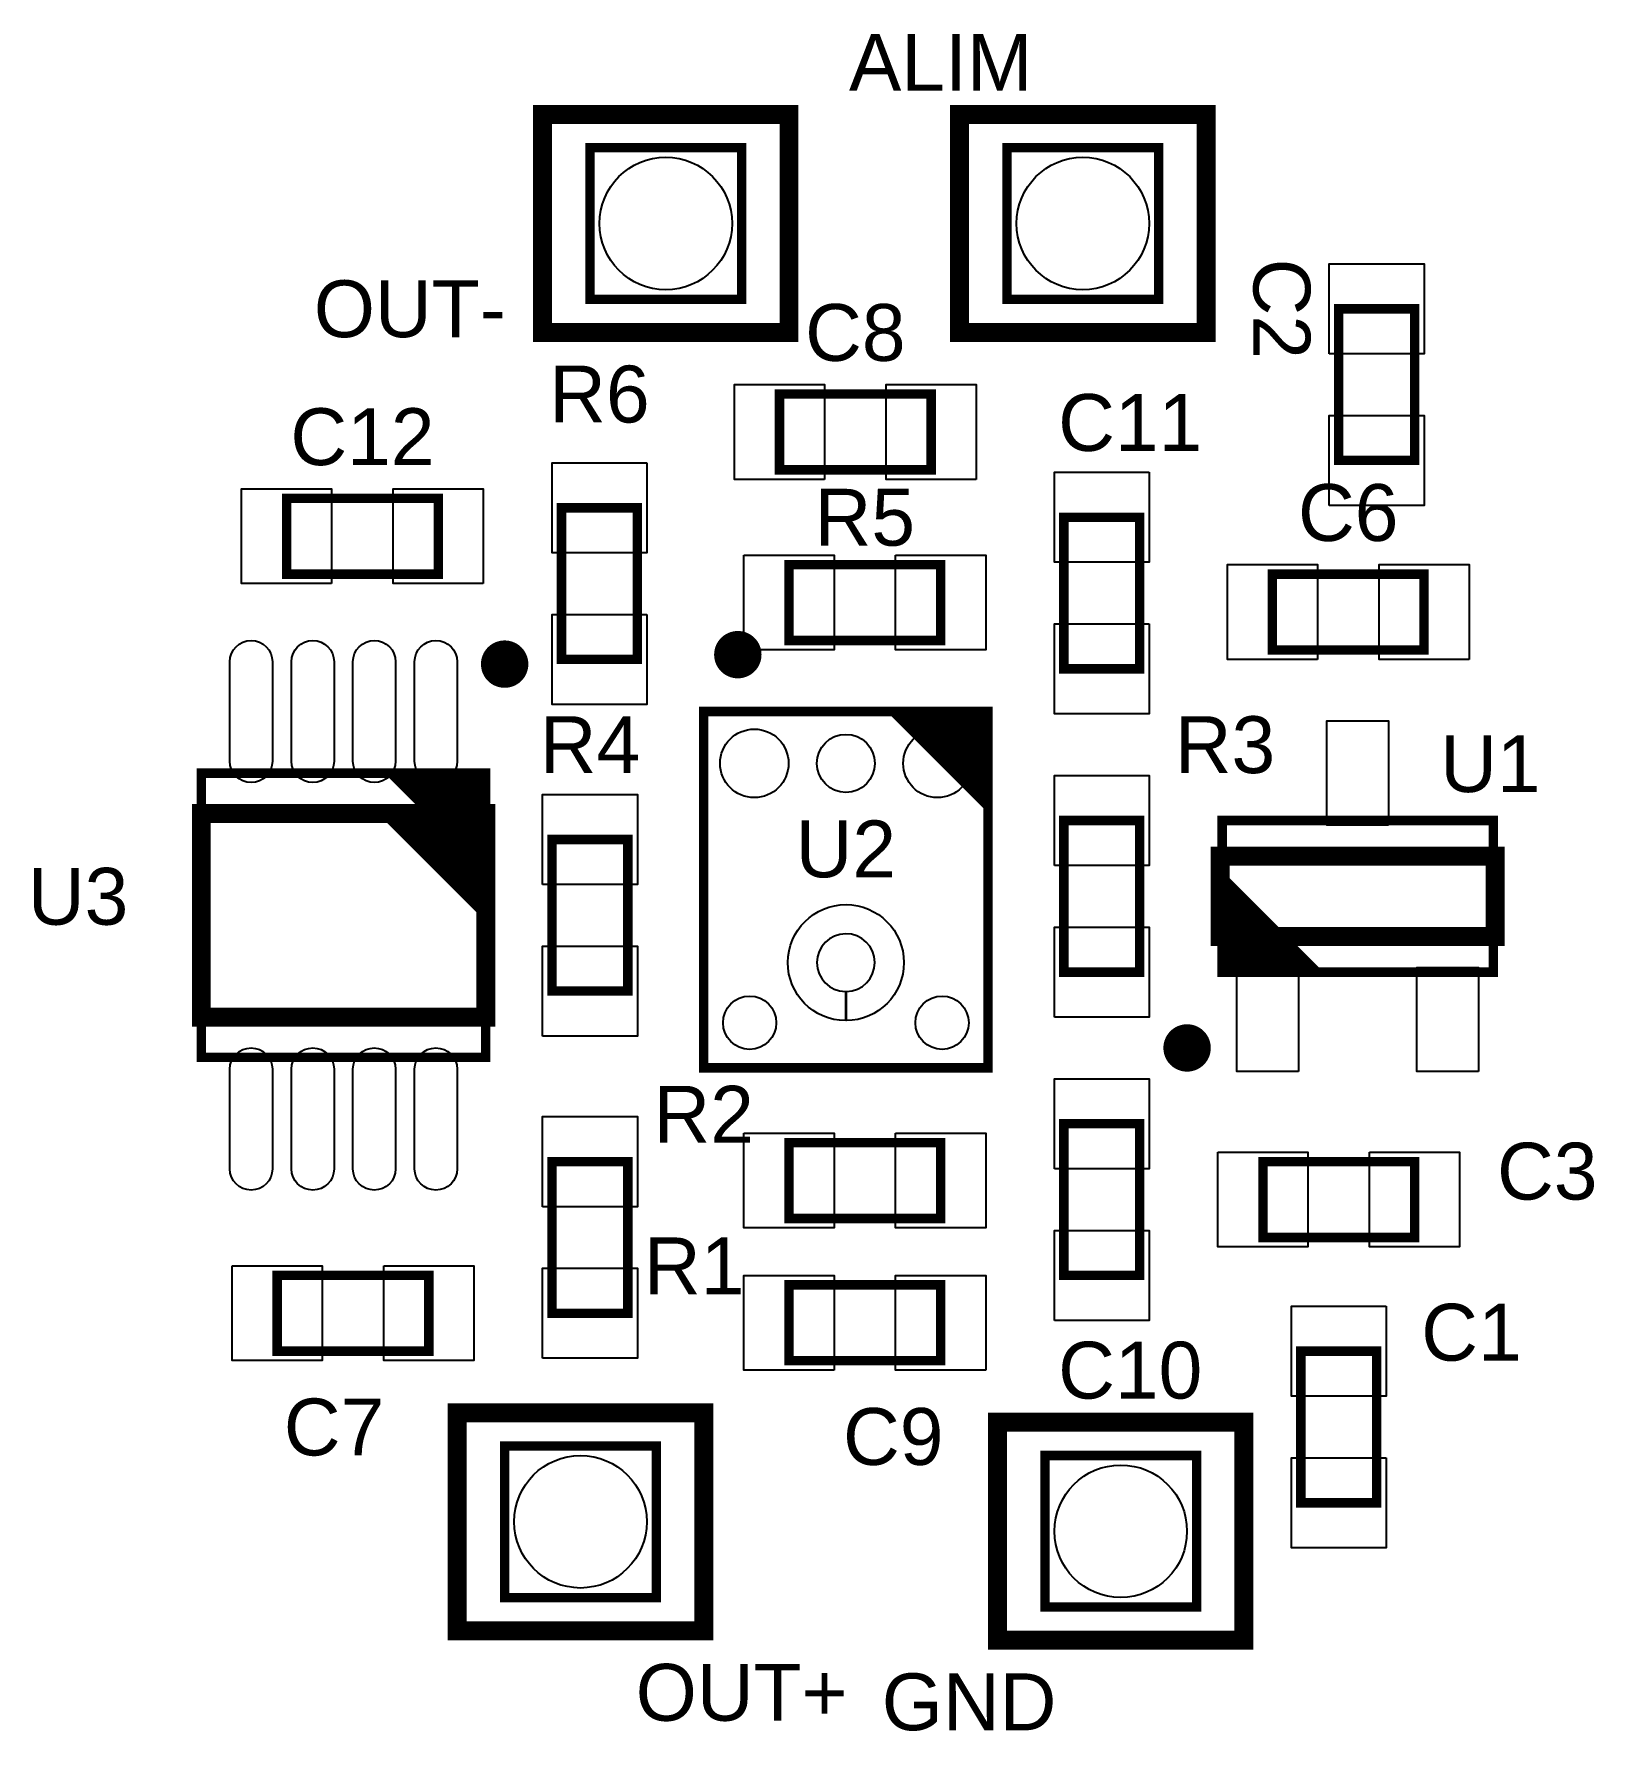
# Model space of a CAD drawing. Extents: x -8.6 to 7.9, y -8.1 to 9.8.
import ezdxf
from ezdxf.enums import TextEntityAlignment as Align

# ---------------------------------------------------------------- set-up
doc = ezdxf.new("R2010")
doc.units = 0
for name, color, linetype in [('MA_AUTOSILK_TOP', 1, 'CONTINUOUS'), ('PG_ASSEMBLY_TOP', 111, 'CONTINUOUS'), ('PG_SILKSCREEN_TOP', 85, 'CONTINUOUS'), ('PIN_TOP', 12, 'CONTINUOUS'), ('RD_SILKSCREEN_TOP', 142, 'CONTINUOUS')]:
    doc.layers.add(name, color=color, linetype=linetype)

msp = doc.modelspace()

# ---------------------------------------------------------------- linework, layer by layer
at = {"layer": 'MA_AUTOSILK_TOP', "const_width": 0.2}
for points in [[(-3.2, 8.95), (-0.6, 8.95), (-0.6, 6.65), (-3.2, 6.65), (-3.2, 8.95)], [(1.2, 8.95), (3.8, 8.95), (3.8, 6.65), (1.2, 6.65), (1.2, 8.95)], [(-6.8, 1.575), (-3.8, 1.575), (-3.8, -0.575), (-6.8, -0.575), (-6.8, 1.575)], [(-3.8, 0.575), (-4.8, 1.575)], [(-3.8, 0.775), (-4.6, 1.575)], [(-3.8, 0.975), (-4.4, 1.575)], [(-3.8, 1.175), (-4.2, 1.575)], [(-3.8, 1.375), (-4, 1.575)], [(6.85, 0.275), (3.95, 0.275), (3.95, 1.125), (6.85, 1.125), (6.85, 0.275)], [(-1.5, -7.05), (-4.1, -7.05), (-4.1, -4.75), (-1.5, -4.75), (-1.5, -7.05)], [(4.2, -7.15), (1.6, -7.15), (1.6, -4.85), (4.2, -4.85), (4.2, -7.15)]]:
    msp.add_lwpolyline(points, dxfattribs=at)
at = {"layer": 'MA_AUTOSILK_TOP', "const_width": 0.25}
for points in [[(-3.6, 3.275, 0.414214), (-3.725, 3.15)], [(-3.725, 3.15, 0.414214), (-3.6, 3.025)], [(-3.475, 3.15, 0.414214), (-3.6, 3.275)], [(-3.6, 3.025, 0.414214), (-3.475, 3.15)], [(3.6, -0.775, 0.414214), (3.475, -0.9)], [(3.725, -0.9, 0.414214), (3.6, -0.775)], [(3.475, -0.9, 0.414214), (3.6, -1.025)], [(3.6, -1.025, 0.414214), (3.725, -0.9)]]:
    msp.add_lwpolyline(points, format="xyb", dxfattribs=at)
at = {"layer": 'PG_ASSEMBLY_TOP', "const_width": 0.1}
for points in [[(-3.195, 8.945), (-0.605, 8.945), (-0.605, 6.655), (-3.195, 6.655), (-3.195, 8.945)], [(1.205, 8.945), (3.795, 8.945), (3.795, 6.655), (1.205, 6.655), (1.205, 8.945)], [(-2.7, 8.6), (-1.1, 8.6), (-1.1, 7), (-2.7, 7), (-2.7, 8.6)], [(1.7, 8.6), (3.3, 8.6), (3.3, 7), (1.7, 7), (1.7, 8.6)], [(5.2, 6.9), (6, 6.9), (6, 5.3), (5.2, 5.3), (5.2, 6.9)], [(-0.7, 5.2), (-0.7, 6), (0.9, 6), (0.9, 5.2), (-0.7, 5.2)], [(-5.9, 4.1), (-5.9, 4.9), (-4.3, 4.9), (-4.3, 4.1), (-5.9, 4.1)], [(-2.2, 3.2), (-3, 3.2), (-3, 4.8), (-2.2, 4.8), (-2.2, 3.2)], [(3.1, 3.1), (2.3, 3.1), (2.3, 4.7), (3.1, 4.7), (3.1, 3.1)], [(1, 4.2), (1, 3.4), (-0.6, 3.4), (-0.6, 4.2), (1, 4.2)], [(4.5, 3.3), (4.5, 4.1), (6.1, 4.1), (6.1, 3.3), (4.5, 3.3)], [(-1.5, 2.65), (1.5, 2.65), (1.5, -1.11), (-1.5, -1.11), (-1.5, 2.65)], [(1.5, 1.65), (0.5, 2.65)], [(1.5, 1.75), (0.6, 2.65)], [(1.5, 1.85), (0.7, 2.65)], [(1.5, 1.95), (0.8, 2.65)], [(1.5, 2.05), (0.9, 2.65)], [(1.5, 2.15), (1, 2.65)], [(1.5, 2.25), (1.1, 2.65)], [(1.5, 2.35), (1.2, 2.65)], [(1.5, 2.45), (1.3, 2.65)], [(1.5, 2.55), (1.4, 2.65)], [(-6.8, 2), (-3.8, 2), (-3.8, -1), (-6.8, -1), (-6.8, 2)], [(-3.8, 1), (-4.8, 2)], [(-3.8, 1.1), (-4.7, 2)], [(-3.8, 1.2), (-4.6, 2)], [(-3.8, 1.3), (-4.5, 2)], [(-3.8, 1.4), (-4.4, 2)], [(-3.8, 1.5), (-4.3, 2)], [(-3.8, 1.6), (-4.2, 2)], [(-3.8, 1.7), (-4.1, 2)], [(-3.8, 1.8), (-4, 2)], [(-3.8, 1.9), (-3.9, 2)], [(2.3, 1.5), (3.1, 1.5), (3.1, -0.1), (2.3, -0.1), (2.3, 1.5)], [(6.83, -0.1), (3.97, -0.1), (3.97, 1.5), (6.83, 1.5), (6.83, -0.1)], [(-3.1, 1.3), (-2.3, 1.3), (-2.3, -0.3), (-3.1, -0.3), (-3.1, 1.3)], [(3.97, 0.9), (4.97, -0.1)], [(3.97, 0.8), (4.87, -0.1)], [(3.97, 0.7), (4.77, -0.1)], [(3.97, 0.6), (4.67, -0.1)], [(3.97, 0.5), (4.57, -0.1)], [(3.97, 0.4), (4.47, -0.1)], [(3.97, 0.3), (4.37, -0.1)], [(3.97, 0.2), (4.27, -0.1)], [(3.97, 0.1), (4.17, -0.1)], [(3.97, 0), (4.07, -0.1)], [(2.3, -1.7), (3.1, -1.7), (3.1, -3.3), (2.3, -3.3), (2.3, -1.7)], [(1, -1.9), (1, -2.7), (-0.6, -2.7), (-0.6, -1.9), (1, -1.9)], [(-3.1, -2.1), (-2.3, -2.1), (-2.3, -3.7), (-3.1, -3.7), (-3.1, -2.1)], [(6, -2.1), (6, -2.9), (4.4, -2.9), (4.4, -2.1), (6, -2.1)], [(-4.4, -3.3), (-4.4, -4.1), (-6, -4.1), (-6, -3.3), (-4.4, -3.3)], [(-0.6, -4.2), (-0.6, -3.4), (1, -3.4), (1, -4.2), (-0.6, -4.2)], [(5.6, -5.7), (4.8, -5.7), (4.8, -4.1), (5.6, -4.1), (5.6, -5.7)], [(-1.505, -7.045), (-4.095, -7.045), (-4.095, -4.755), (-1.505, -4.755), (-1.505, -7.045)], [(4.195, -7.145), (1.605, -7.145), (1.605, -4.855), (4.195, -4.855), (4.195, -7.145)], [(-2, -6.7), (-3.6, -6.7), (-3.6, -5.1), (-2, -5.1), (-2, -6.7)], [(3.7, -6.8), (2.1, -6.8), (2.1, -5.2), (3.7, -5.2), (3.7, -6.8)]]:
    msp.add_lwpolyline(points, dxfattribs=at)
at = {"layer": 'PG_SILKSCREEN_TOP', "const_width": 0.2}
for points in [[(-3.2, 8.95), (-0.6, 8.95), (-0.6, 6.65), (-3.2, 6.65), (-3.2, 8.95)], [(1.2, 8.95), (3.8, 8.95), (3.8, 6.65), (1.2, 6.65), (1.2, 8.95)], [(-6.8, 1.575), (-3.8, 1.575), (-3.8, -0.575), (-6.8, -0.575), (-6.8, 1.575)], [(-3.8, 0.575), (-4.8, 1.575)], [(-3.8, 0.775), (-4.6, 1.575)], [(-3.8, 0.975), (-4.4, 1.575)], [(-3.8, 1.175), (-4.2, 1.575)], [(-3.8, 1.375), (-4, 1.575)], [(6.85, 0.275), (3.95, 0.275), (3.95, 1.125), (6.85, 1.125), (6.85, 0.275)], [(-1.5, -7.05), (-4.1, -7.05), (-4.1, -4.75), (-1.5, -4.75), (-1.5, -7.05)], [(4.2, -7.15), (1.6, -7.15), (1.6, -4.85), (4.2, -4.85), (4.2, -7.15)]]:
    msp.add_lwpolyline(points, dxfattribs=at)
at = {"layer": 'PG_SILKSCREEN_TOP', "const_width": 0.25}
for points in [[(-1.015, 3.25, 1), (-1.265, 3.25, 1), (-1.015, 3.25)], [(-3.475, 3.15, 1), (-3.725, 3.15, 1), (-3.475, 3.15)], [(3.725, -0.9, 1), (3.475, -0.9, 1), (3.725, -0.9)]]:
    msp.add_lwpolyline(points, format="xyb", dxfattribs=at)
at = {"layer": 'PIN_TOP'}
for points in [[(5.1, 6.425), (5.1, 7.375), (6.1, 7.375), (6.1, 6.425)], [(-0.225, 5.1), (-1.175, 5.1), (-1.175, 6.1), (-0.225, 6.1)], [(1.375, 5.1), (0.425, 5.1), (0.425, 6.1), (1.375, 6.1)], [(5.1, 4.825), (5.1, 5.775), (6.1, 5.775), (6.1, 4.825)], [(-2.1, 5.275), (-2.1, 4.325), (-3.1, 4.325), (-3.1, 5.275)], [(3.2, 5.175), (3.2, 4.225), (2.2, 4.225), (2.2, 5.175)], [(-5.425, 4), (-6.375, 4), (-6.375, 5), (-5.425, 5)], [(-3.825, 4), (-4.775, 4), (-4.775, 5), (-3.825, 5)], [(-1.075, 4.3), (-0.125, 4.3), (-0.125, 3.3), (-1.075, 3.3)], [(0.525, 4.3), (1.475, 4.3), (1.475, 3.3), (0.525, 3.3)], [(4.975, 3.2), (4.025, 3.2), (4.025, 4.2), (4.975, 4.2)], [(6.575, 3.2), (5.625, 3.2), (5.625, 4.2), (6.575, 4.2)], [(-2.1, 3.675), (-2.1, 2.725), (-3.1, 2.725), (-3.1, 3.675)], [(3.2, 3.575), (3.2, 2.625), (2.2, 2.625), (2.2, 3.575)], [(5.725, 1.45), (5.075, 1.45), (5.075, 2.55), (5.725, 2.55)], [(2.2, 1.025), (2.2, 1.975), (3.2, 1.975), (3.2, 1.025)], [(-3.2, 0.825), (-3.2, 1.775), (-2.2, 1.775), (-2.2, 0.825)], [(2.2, -0.575), (2.2, 0.375), (3.2, 0.375), (3.2, -0.575)], [(-3.2, -0.775), (-3.2, 0.175), (-2.2, 0.175), (-2.2, -0.775)], [(4.775, -1.15), (4.125, -1.15), (4.125, -0.05), (4.775, -0.05)], [(6.675, -1.15), (6.025, -1.15), (6.025, -0.05), (6.675, -0.05)], [(2.2, -2.175), (2.2, -1.225), (3.2, -1.225), (3.2, -2.175)], [(-3.2, -2.575), (-3.2, -1.625), (-2.2, -1.625), (-2.2, -2.575)], [(-1.075, -1.8), (-0.125, -1.8), (-0.125, -2.8), (-1.075, -2.8)], [(0.525, -1.8), (1.475, -1.8), (1.475, -2.8), (0.525, -2.8)], [(3.925, -2), (4.875, -2), (4.875, -3), (3.925, -3)], [(5.525, -2), (6.475, -2), (6.475, -3), (5.525, -3)], [(2.2, -3.775), (2.2, -2.825), (3.2, -2.825), (3.2, -3.775)], [(-6.475, -3.2), (-5.525, -3.2), (-5.525, -4.2), (-6.475, -4.2)], [(-4.875, -3.2), (-3.925, -3.2), (-3.925, -4.2), (-4.875, -4.2)], [(-3.2, -4.175), (-3.2, -3.225), (-2.2, -3.225), (-2.2, -4.175)], [(-0.125, -4.3), (-1.075, -4.3), (-1.075, -3.3), (-0.125, -3.3)], [(1.475, -4.3), (0.525, -4.3), (0.525, -3.3), (1.475, -3.3)], [(5.7, -3.625), (5.7, -4.575), (4.7, -4.575), (4.7, -3.625)], [(5.7, -5.225), (5.7, -6.175), (4.7, -6.175), (4.7, -5.225)]]:
    msp.add_lwpolyline(points, close=True, dxfattribs=at)
for points in [[(-6.5, 2.125), (-6.5, 3.175, -1), (-6.05, 3.175), (-6.05, 2.125, -1)], [(-5.85, 2.125), (-5.85, 3.175, -1), (-5.4, 3.175), (-5.4, 2.125, -1)], [(-5.2, 2.125), (-5.2, 3.175, -1), (-4.75, 3.175), (-4.75, 2.125, -1)], [(-4.55, 2.125), (-4.55, 3.175, -1), (-4.1, 3.175), (-4.1, 2.125, -1)], [(-0.005, -0.612, -2.400335), (0.612, 0, -0.411813), (0.005, -0.612), (0.005, -0.305, 2.386505), (-0.305, 0, 0.409381), (-0.005, -0.305)], [(-6.5, -2.175), (-6.5, -1.125, -1), (-6.05, -1.125), (-6.05, -2.175, -1)], [(-5.85, -2.175), (-5.85, -1.125, -1), (-5.4, -1.125), (-5.4, -2.175, -1)], [(-5.2, -2.175), (-5.2, -1.125, -1), (-4.75, -1.125), (-4.75, -2.175, -1)], [(-4.55, -2.175), (-4.55, -1.125, -1), (-4.1, -1.125), (-4.1, -2.175, -1)]]:
    msp.add_lwpolyline(points, format="xyb", close=True, dxfattribs=at)
for centre, radius in [((-1.9, 7.8), 0.699), ((2.5, 7.8), 0.699), ((-0.966, 2.103), 0.361), ((0, 2.103), 0.306), ((0.966, 2.103), 0.361), ((-1.015, -0.634), 0.281), ((1.015, -0.634), 0.281), ((-2.8, -5.9), 0.699), ((2.9, -6), 0.699)]:
    msp.add_circle(centre, radius, dxfattribs=at)

# ---------------------------------------------------------------- texts
at = {"layer": 'MA_AUTOSILK_TOP', "width": 1.033333}
for s, p in [('ALIM', (1, 9.2)), ('OUT-', (-4.6, 6.6)), ('C8', (0.1, 6.35)), ('R6', (-2.6, 5.7)), ('C11', (3, 5.4)), ('C12', (-5.1, 5.25)), ('C6', (5.3, 4.45)), ('R5', (0.2, 4.4)), ('R4', (-2.7, 2)), ('R3', (4, 2)), ('U1', (6.8, 1.8)), ('U2', (0, 0.9)), ('U3', (-8.1, 0.4)), ('R2', (-1.5, -1.9)), ('C3', (7.4, -2.5)), ('R1', (-1.6, -3.5)), ('C1', (6.6, -4.2)), ('C10', (3, -4.6)), ('C7', (-5.4, -5.2)), ('C9', (0.5, -5.3)), ('OUT+', (-1.1, -8)), ('GND', (1.3, -8.1))]:
    msp.add_text(s, height=0.6, dxfattribs=at).set_placement(p, align=Align.CENTER)
msp.add_text('C2', height=0.6, rotation=270, dxfattribs=at).set_placement((4.3, 6.9), align=Align.CENTER)
at = {"layer": 'RD_SILKSCREEN_TOP', "width": 1.033333}
for s, p in [('ALIM', (1, 9.2)), ('OUT-', (-4.6, 6.6)), ('C8', (0.1, 6.35)), ('R6', (-2.6, 5.7)), ('C11', (3, 5.4)), ('C12', (-5.1, 5.25)), ('C6', (5.3, 4.45)), ('R5', (0.2, 4.4)), ('R4', (-2.7, 2)), ('R3', (4, 2)), ('U1', (6.8, 1.8)), ('U2', (0, 0.9)), ('U3', (-8.1, 0.4)), ('R2', (-1.5, -1.9)), ('C3', (7.4, -2.5)), ('R1', (-1.6, -3.5)), ('C1', (6.6, -4.2)), ('C10', (3, -4.6)), ('C7', (-5.4, -5.2)), ('C9', (0.5, -5.3)), ('OUT+', (-1.1, -8)), ('GND', (1.3, -8.1))]:
    msp.add_text(s, height=0.6, dxfattribs=at).set_placement(p, align=Align.CENTER)
msp.add_text('C2', height=0.6, rotation=270, dxfattribs=at).set_placement((4.3, 6.9), align=Align.CENTER)

doc.saveas('drawing.dxf')
